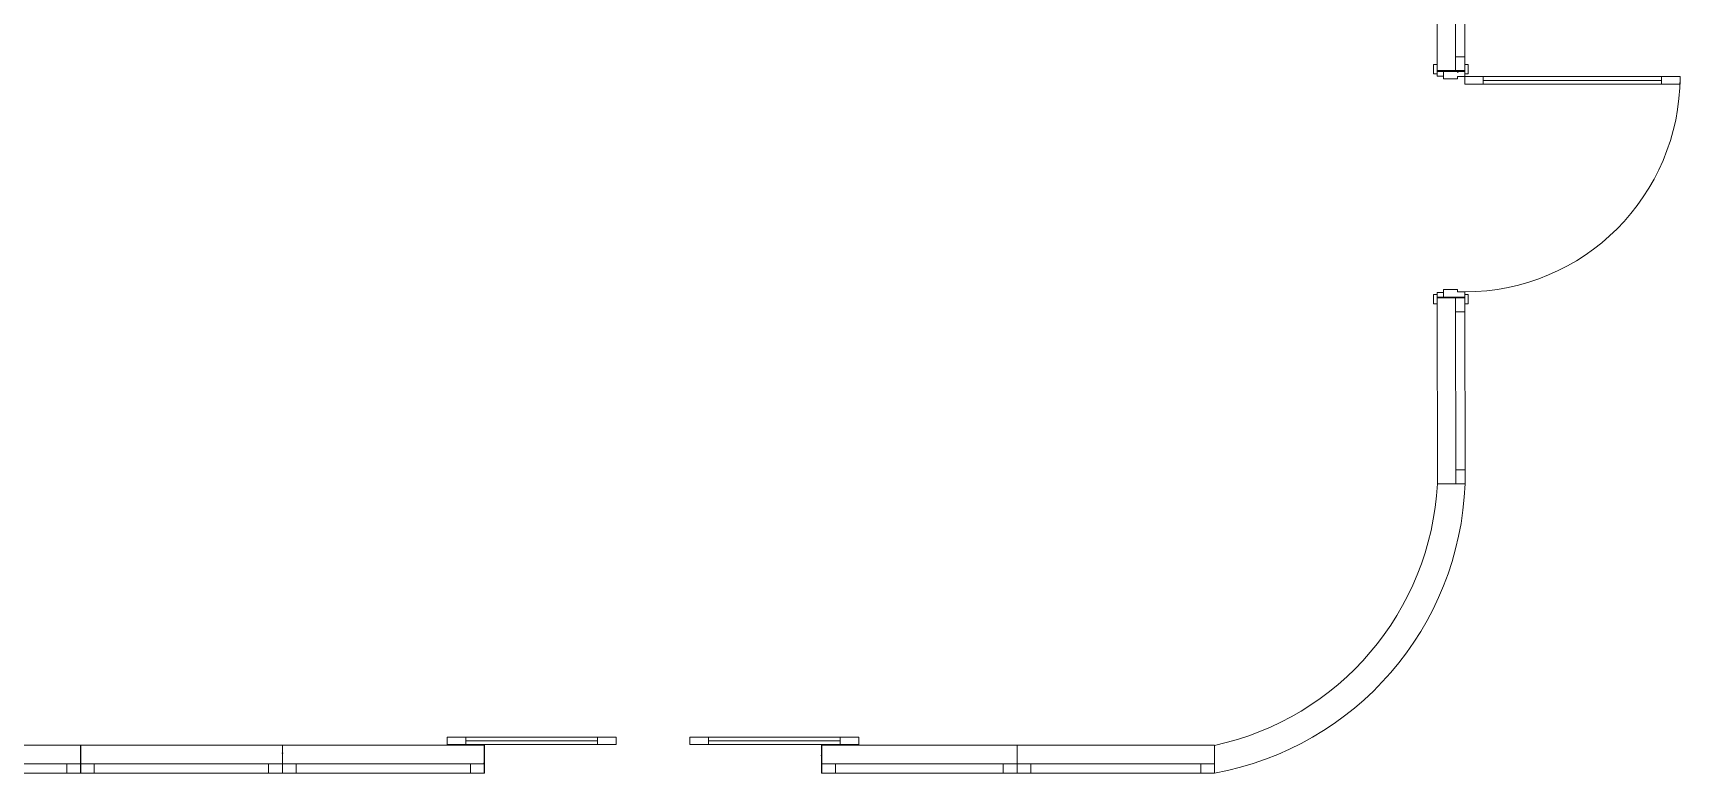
# Model space of a CAD drawing. Header units: millimetres. Extents: x 2336463 to 2579121, y 595385 to 778077.
# Drawn here: x 2428660 to 2437568, y 689177 to 693180 of the extents above; entities that cross this region are included whole.
import ezdxf

# ---------------------------------------------------------------- set-up
doc = ezdxf.new("R2010")
doc.units = ezdxf.units.MM
doc.header["$MEASUREMENT"] = 0
for name, color, linetype, lineweight in [('Двери ARCHICAD_Ном._пера__1', 7, 'Continuous', 13), ('Конструктив - Стены Несущие_Ном._пера__1', 7, 'Continuous', 13), ('Окна ARCHICAD_Ном._пера__1', 7, 'Continuous', 13), ('сит план_Ном._пера__1', 7, 'Continuous', 13)]:
    doc.layers.add(name, color=color, linetype=linetype, lineweight=lineweight)
doc.layers.add('сит план', color=7, linetype='Continuous')
doc.layers.add('сит план_Ном._пера__87', color=7, linetype='Continuous', lineweight=20, true_color=0x6a6a6a)
pattern_1 = [(45, (2086872.015, 585813.69), (-63.639609, 63.639609), [])]

# ---------------------------------------------------------------- blocks, each defined once
blk = doc.blocks.new('Окно 25_6')
at = {"layer": 'Окна ARCHICAD_Ном._пера__1', "color": 7, "linetype": 'Continuous', "lineweight": 13}
for p, q in [((-546, 0), (546, 0)), ((-546, 0), (-471, 0)), ((-546, 0), (-546, -50)), ((-546, 0), (-546, -50)), ((-471, 0), (-471, -50)), ((-471, 0), (471, 0)), ((471, -50), (471, 0)), ((471, 0), (546, 0)), ((546, 0), (546, -50)), ((546, 0), (546, -50)), ((-471, -50), (-546, -50)), ((-546, -50), (-546, -150)), ((471, -50), (-471, -50)), ((546, -50), (471, -50)), ((546, -50), (546, -150)), ((-546, -150), (546, -150))]:
    blk.add_line(p, q, dxfattribs=at)
blk = doc.blocks.new('Стена_874', base_point=(2427355.1, 689326.8))
at = {"layer": 'сит план_Ном._пера__87', "linetype": 'Continuous', "lineweight": 20, "true_color": 0x6a6a6a}
h = blk.add_hatch(dxfattribs=at)
h.set_pattern_fill('Блоки_Бетонные_Эффективные', color=251, style=0, pattern_type=2)
h.set_pattern_definition(pattern_1)
h.paths.add_polyline_path([(2427655.1, 689176.8), (2427826.2, 689176.8), (2427826.2, 689326.8), (2427655.1, 689326.8)])
h = blk.add_hatch(dxfattribs=at)
h.set_pattern_fill('Блоки_Бетонные_Эффективные', color=251, style=0, pattern_type=2)
h.set_pattern_definition(pattern_1)
h.paths.add_polyline_path([(2430008.9, 689326.8), (2430008.9, 689176.8), (2430009.3, 689176.8), (2430009.3, 689326.8)])
at = {"layer": 'сит план_Ном._пера__1', "color": 7, "linetype": 'Continuous', "lineweight": 13}
for p, q in [((2427826.2, 689226.8), (2427826.2, 689326.8)), ((2430008.9, 689226.8), (2430008.9, 689326.8)), ((2430009.3, 689226.8), (2430009.3, 689326.8)), ((2431101.3, 689226.8), (2431101.3, 689326.8)), ((2427826.2, 689176.8), (2427826.2, 689226.8)), ((2430008.9, 689176.8), (2430008.9, 689226.8)), ((2430009.3, 689176.8), (2430009.3, 689226.8)), ((2431101.3, 689176.8), (2431101.3, 689226.8))]:
    blk.add_line(p, q, dxfattribs=at)
at = {"layer": 'сит план_Ном._пера__1', "color": 7, "linetype": 'Continuous', "lineweight": 13, "flags": 128}
for points in [[(2427826.2, 689326.8), (2427655.1, 689326.8)], [(2430009.3, 689326.8), (2430008.9, 689326.8)], [(2427655.1, 689176.8), (2427826.2, 689176.8)], [(2430008.9, 689176.8), (2430009.3, 689176.8)]]:
    blk.add_lwpolyline(points, dxfattribs=at)
at = {"layer": 'Окна ARCHICAD_Ном._пера__1', "color": 7, "linetype": 'Continuous', "lineweight": 13, "xscale": -1, "zscale": 1000, "rotation": 180}
for p in [(2428372.2, 689176.8), (2429462.9, 689176.8), (2430555.3, 689176.8)]:
    blk.add_blockref('Окно 25_6', p, dxfattribs=at)
blk = doc.blocks.new('Двупольная Наружная Раздвижная Дверь 25')
at = {"layer": 'Двери ARCHICAD_Ном._пера__1', "color": 7, "linetype": 'Continuous', "lineweight": 13}
for p, q in [((-1012.5, 195), (-1112.5, 195)), ((-1112.5, 195), (-1112.5, 155)), ((-1012.5, 155), (-1012.5, 195)), ((-200, 195), (-300, 195)), ((-300, 195), (-300, 155)), ((-200, 155), (-200, 195)), ((200, 195), (300, 195)), ((200, 155), (200, 195)), ((300, 195), (300, 155)), ((1012.5, 155), (1012.5, 195)), ((1012.5, 195), (1112.5, 195)), ((1112.5, 195), (1112.5, 155)), ((-1112.5, 155), (-1012.5, 155)), ((-300, 175), (-1012.5, 175)), ((-912.5, 0), (-912.5, 150)), ((-300, 155), (-200, 155)), ((300, 155), (200, 155)), ((300, 175), (1012.5, 175)), ((912.5, 0), (912.5, 150)), ((1112.5, 155), (1012.5, 155))]:
    blk.add_line(p, q, dxfattribs=at)
at = {"layer": 'Двери ARCHICAD_Ном._пера__1', "color": 7, "linetype": 'Continuous', "lineweight": 13, "flags": 128}
for points in [[(-300, 195), (-1012.5, 195), (-1012.5, 175), (-300, 175)], [(300, 195), (1012.5, 195), (1012.5, 175), (300, 175)], [(-300, 175), (-1012.5, 175), (-1012.5, 155), (-300, 155)], [(300, 175), (1012.5, 175), (1012.5, 155), (300, 155)]]:
    blk.add_lwpolyline(points, close=True, dxfattribs=at)
blk = doc.blocks.new('Стена_875', base_point=(2431100.1, 689326.8))
at = {"layer": 'сит план_Ном._пера__87', "linetype": 'Continuous', "lineweight": 20, "true_color": 0x6a6a6a}
h = blk.add_hatch(dxfattribs=at)
h.set_pattern_fill('Блоки_Бетонные_Эффективные', color=251, style=0, pattern_type=2)
h.set_pattern_definition(pattern_1)
h.paths.add_polyline_path([(2431100.8, 689326.8), (2431100.1, 689326.8), (2431100.1, 689176.8), (2431100.8, 689176.8)])
at = {"layer": 'сит план_Ном._пера__1', "color": 7, "linetype": 'Continuous', "lineweight": 13}
for p, q in [((2431100.8, 689176.8), (2431100.8, 689326.8)), ((2432925.8, 689176.8), (2432925.8, 689326.8))]:
    blk.add_line(p, q, dxfattribs=at)
at = {"layer": 'сит план_Ном._пера__1', "color": 7, "linetype": 'Continuous', "lineweight": 13, "flags": 128}
blk.add_lwpolyline([(2431100.8, 689326.8), (2431100.1, 689326.8)], dxfattribs=at)
at = {"layer": 'Двери ARCHICAD_Ном._пера__1', "color": 7, "linetype": 'Continuous', "lineweight": 13, "xscale": -1, "zscale": 1000}
blk.add_blockref('Двупольная Наружная Раздвижная Дверь 25', (2432013.3, 689176.8), dxfattribs=at)
blk = doc.blocks.new('Окно 25_7')
at = {"layer": 'Окна ARCHICAD_Ном._пера__1', "color": 7, "linetype": 'Continuous', "lineweight": 13}
for p, q in [((-528.6, 100), (528.6, 100)), ((-528.6, 0), (-528.6, 100)), ((528.6, 0), (528.6, 100)), ((-528.6, 0), (-453.6, 0)), ((-528.6, -50), (-528.6, 0)), ((-528.6, -50), (-528.6, 0)), ((-453.6, 0), (-453.6, -50)), ((-453.6, 0), (453.6, 0)), ((453.6, -50), (453.6, 0)), ((453.6, 0), (528.6, 0)), ((528.6, -50), (528.6, 0)), ((528.6, -50), (528.6, 0)), ((-528.6, -50), (528.6, -50)), ((-453.6, -50), (-528.6, -50)), ((453.6, -50), (-453.6, -50)), ((528.6, -50), (453.6, -50))]:
    blk.add_line(p, q, dxfattribs=at)
blk = doc.blocks.new('Окно 25_8')
at = {"layer": 'Окна ARCHICAD_Ном._пера__1', "color": 7, "linetype": 'Continuous', "lineweight": 13}
for p, q in [((-534, 100), (534, 100)), ((-534, 0), (-534, 100)), ((534, 0), (534, 100)), ((-534, 0), (-459, 0)), ((-534, -50), (-534, 0)), ((-534, -50), (-534, 0)), ((-459, 0), (-459, -50)), ((-459, 0), (459, 0)), ((459, -50), (459, 0)), ((459, 0), (534, 0)), ((534, -50), (534, 0)), ((534, -50), (534, 0)), ((-534, -50), (534, -50)), ((-459, -50), (-534, -50)), ((459, -50), (-459, -50)), ((534, -50), (459, -50))]:
    blk.add_line(p, q, dxfattribs=at)
blk = doc.blocks.new('Стена_876', base_point=(2432925.1, 689326.8))
at = {"layer": 'сит план_Ном._пера__87', "linetype": 'Continuous', "lineweight": 20, "true_color": 0x6a6a6a}
h = blk.add_hatch(dxfattribs=at)
h.set_pattern_fill('Блоки_Бетонные_Эффективные', color=251, style=0, pattern_type=2)
h.set_pattern_definition(pattern_1)
h.paths.add_polyline_path([(2432925.1, 689326.8), (2432925.1, 689176.8), (2432925.3, 689176.8), (2432925.3, 689326.8)])
at = {"layer": 'сит план_Ном._пера__1', "color": 7, "linetype": 'Continuous', "lineweight": 13}
for p, q in [((2432925.3, 689226.8), (2432925.3, 689326.8)), ((2435050.5, 689226.8), (2435050.5, 689326.8)), ((2432925.3, 689176.8), (2432925.3, 689226.8)), ((2435050.5, 689176.8), (2435050.5, 689226.8))]:
    blk.add_line(p, q, dxfattribs=at)
at = {"layer": 'сит план_Ном._пера__1', "color": 7, "linetype": 'Continuous', "lineweight": 13, "flags": 128}
blk.add_lwpolyline([(2432925.3, 689326.8), (2432925.1, 689326.8)], dxfattribs=at)
at = {"layer": 'Окна ARCHICAD_Ном._пера__1', "color": 7, "linetype": 'Continuous', "lineweight": 13, "zscale": 1000, "rotation": 359.9989164331798}
for name, p in [('Окно 25_7', (2433453.9, 689226.8)), ('Окно 25_8', (2434516.5, 689226.8))]:
    blk.add_blockref(name, p, dxfattribs=at)
blk = doc.blocks.new('Окно 25_9')
at = {"layer": 'Окна ARCHICAD_Ном._пера__1', "color": 7, "linetype": 'Continuous', "lineweight": 13}
for p, q in [((-502.5, 100), (502.5, 100)), ((-502.5, 0), (-502.5, 100)), ((502.5, 0), (502.5, 100)), ((-502.5, 0), (-427.5, 0)), ((-502.5, -50), (-502.5, 0)), ((-502.5, -50), (-502.5, 0)), ((-427.5, 0), (-427.5, -50)), ((-427.5, 0), (427.5, 0)), ((427.5, -50), (427.5, 0)), ((427.5, 0), (502.5, 0)), ((502.5, -50), (502.5, 0)), ((502.5, -50), (502.5, 0)), ((-502.5, -50), (502.5, -50)), ((-427.5, -50), (-502.5, -50)), ((427.5, -50), (-427.5, -50)), ((502.5, -50), (427.5, -50))]:
    blk.add_line(p, q, dxfattribs=at)
blk = doc.blocks.new('Стена_877', base_point=(2436405.2, 690741.7))
at = {"layer": 'сит план_Ном._пера__87', "linetype": 'Continuous', "lineweight": 20, "true_color": 0x6a6a6a}
h = blk.add_hatch(dxfattribs=at)
h.set_pattern_fill('Блоки_Бетонные_Эффективные', color=251, style=0, pattern_type=2)
h.set_pattern_definition(pattern_1)
h.paths.add_polyline_path([(2436253.6, 691746.6), (2436253.6, 691746.6), (2436330.5, 691746.7)])
h = blk.add_hatch(dxfattribs=at)
h.set_pattern_fill('Блоки_Бетонные_Эффективные', color=251, style=0, pattern_type=2)
h.set_pattern_definition(pattern_1)
h.paths.add_polyline_path([(2436405.2, 690741.8), (2436255.2, 690741.6), (2436255.2, 690741.5), (2436405.2, 690741.7)])
at = {"layer": 'сит план_Ном._пера__1', "color": 7, "linetype": 'Continuous', "lineweight": 13}
for p, q in [((2436353.6, 691746.7), (2436253.6, 691746.6)), ((2436403.6, 691746.8), (2436353.6, 691746.7)), ((2436355.2, 690741.7), (2436255.2, 690741.6)), ((2436405.2, 690741.8), (2436355.2, 690741.7))]:
    blk.add_line(p, q, dxfattribs=at)
at = {"layer": 'сит план_Ном._пера__1', "color": 7, "linetype": 'Continuous', "lineweight": 13, "flags": 128}
for points in [[(2436253.6, 691746.6), (2436253.6, 691746.5)], [(2436255.2, 690741.5), (2436405.2, 690741.7)], [(2436255.2, 690741.6), (2436255.2, 690741.5)]]:
    blk.add_lwpolyline(points, dxfattribs=at)
at = {"layer": 'Окна ARCHICAD_Ном._пера__1', "color": 7, "linetype": 'Continuous', "lineweight": 13, "xscale": -1, "zscale": 1000, "rotation": 90.08706478415122}
blk.add_blockref('Окно 25_9', (2436354.4, 691244.2), dxfattribs=at)
blk = doc.blocks.new('Однопольная Дверь 25_2')
at = {"layer": 'Двери ARCHICAD_Ном._пера__1', "color": 7, "linetype": 'Continuous', "lineweight": 13}
for p, q in [((542, 1064), (542, 1164)), ((542, 1164), (582, 1164)), ((582, 1164), (582, 1064)), ((582, 1064), (542, 1064)), ((562, 1064), (562, 100)), ((542, 0), (542, 100)), ((542, 100), (582, 100)), ((582, 100), (582, 0)), ((-647, 0), (-647, 19)), ((-647, 19), (-597, 19)), ((-597, 0), (-647, 0)), ((-610, 0), (-647, 0)), ((-610, 0), (-647, 0)), ((-582, 0), (-610, 0)), ((-610, 0), (-610, -115)), ((-610, 0), (-610, -115)), ((-610, 0), (-610, -115)), ((-597, 19), (-597, 0)), ((-582, -40), (-582, 0)), ((582, 0), (542, 0)), ((610, 0), (582, 0)), ((582, 0), (582, -40)), ((597, 19), (647, 19)), ((597, 0), (597, 19)), ((647, 0), (597, 0)), ((610, -115), (610, 0)), ((610, 0), (610, -115)), ((610, 0), (610, -115)), ((610, 0), (647, 0)), ((610, 0), (647, 0)), ((647, 19), (647, 0)), ((-570, -40), (-582, -40)), ((-570, -115), (-570, -40)), ((582, -40), (570, -40)), ((570, -40), (570, -115)), ((-647, -169), (-647, -150)), ((-647, -150), (-597, -150)), ((-610, -150), (-647, -150)), ((-610, -150), (-647, -150)), ((-597, -169), (-647, -169)), ((-610, -150), (-610, -115)), ((-610, -115), (-585, -115)), ((-610, -115), (-570, -115)), ((-610, -115), (-610, -150)), ((-610, -115), (-610, -150)), ((-585, -150), (-610, -150)), ((-597, -150), (-597, -169)), ((-585, -115), (-585, -150)), ((570, -115), (610, -115)), ((585, -150), (585, -115)), ((585, -115), (610, -115)), ((610, -150), (585, -150)), ((597, -150), (647, -150)), ((597, -169), (597, -150)), ((647, -169), (597, -169)), ((610, -115), (610, -150)), ((610, -115), (610, -150)), ((610, -115), (610, -150)), ((610, -150), (647, -150)), ((610, -150), (647, -150)), ((647, -150), (647, -169))]:
    blk.add_line(p, q, dxfattribs=at)
at = {"layer": 'Двери ARCHICAD_Ном._пера__1', "color": 7, "linetype": 'Continuous', "lineweight": 13, "flags": 128}
for points in [[(562, 1064), (562, 100), (542, 100), (542, 1064)], [(582, 1064), (582, 100), (562, 100), (562, 1064)]]:
    blk.add_lwpolyline(points, close=True, dxfattribs=at)
at = {"layer": 'Двери ARCHICAD_Ном._пера__1', "color": 7, "linetype": 'Continuous', "lineweight": 13}
blk.add_arc((582, 0), 1164, 90, 180, dxfattribs=at)
blk = doc.blocks.new('Стена_878', base_point=(2436403.6, 691746.8))
at = {"layer": 'сит план_Ном._пера__87', "linetype": 'Continuous', "lineweight": 20, "true_color": 0x6a6a6a}
h = blk.add_hatch(dxfattribs=at)
h.set_pattern_fill('Блоки_Бетонные_Эффективные', color=251, style=0, pattern_type=2)
h.set_pattern_definition(pattern_1)
h.paths.add_polyline_path([(2436253.6, 691746.6), (2436403.6, 691746.8), (2436403.6, 691751.6), (2436253.6, 691751.6)])
at = {"layer": 'сит план_Ном._пера__1', "color": 7, "linetype": 'Continuous', "lineweight": 13}
for p, q in [((2436253.7, 692971.6), (2436253.7, 693008.6)), ((2436403.7, 692971.6), (2436403.7, 693008.6)), ((2436288.7, 692971.6), (2436253.7, 692971.6)), ((2436403.7, 692971.6), (2436288.7, 692971.6)), ((2436253.6, 691751.6), (2436253.6, 691714.6)), ((2436288.6, 691751.6), (2436253.6, 691751.6)), ((2436403.6, 691751.6), (2436288.6, 691751.6)), ((2436403.6, 691751.6), (2436403.6, 691714.6))]:
    blk.add_line(p, q, dxfattribs=at)
at = {"layer": 'сит план_Ном._пера__1', "color": 7, "linetype": 'Continuous', "lineweight": 13, "flags": 128}
for points in [[(2436253.6, 691751.6), (2436253.6, 691746.6)], [(2436403.6, 691746.8), (2436403.6, 691751.6)]]:
    blk.add_lwpolyline(points, dxfattribs=at)
at = {"layer": 'Двери ARCHICAD_Ном._пера__1', "color": 7, "linetype": 'Continuous', "lineweight": 13, "xscale": -1, "zscale": 1000, "rotation": 269.9988757126482}
blk.add_blockref('Однопольная Дверь 25_2', (2436403.6, 692361.6), dxfattribs=at)
blk = doc.blocks.new('Окно 25_16')
at = {"layer": 'Окна ARCHICAD_Ном._пера__1', "color": 7, "linetype": 'Continuous', "lineweight": 13}
for p, q in [((-667.3, 100), (667.3, 100)), ((-667.3, 0), (-667.3, 100)), ((667.3, 0), (667.3, 100)), ((-667.3, 0), (-592.3, 0)), ((-667.3, -50), (-667.3, 0)), ((-667.3, -50), (-667.3, 0)), ((-592.3, 0), (-592.3, -50)), ((-592.3, 0), (592.3, 0)), ((592.3, -50), (592.3, 0)), ((592.3, 0), (667.3, 0)), ((667.3, -50), (667.3, 0)), ((667.3, -50), (667.3, 0)), ((-667.3, -50), (667.3, -50)), ((-592.3, -50), (-667.3, -50)), ((592.3, -50), (-592.3, -50)), ((667.3, -50), (592.3, -50))]:
    blk.add_line(p, q, dxfattribs=at)
blk = doc.blocks.new('Стена_879', base_point=(2436403.7, 692966.8))
at = {"layer": 'сит план_Ном._пера__87', "linetype": 'Continuous', "lineweight": 20, "true_color": 0x6a6a6a}
h = blk.add_hatch(dxfattribs=at)
h.set_pattern_fill('Блоки_Бетонные_Эффективные', color=251, style=0, pattern_type=2)
h.set_pattern_definition(pattern_1)
h.paths.add_polyline_path([(2436253.7, 692966.8), (2436403.7, 692966.8), (2436403.7, 692976.2), (2436253.7, 692976.2)])
at = {"layer": 'сит план_Ном._пера__1', "color": 7, "linetype": 'Continuous', "lineweight": 13}
for p, q in [((2436353.7, 692976.2), (2436253.7, 692976.2)), ((2436403.7, 692976.2), (2436353.7, 692976.2))]:
    blk.add_line(p, q, dxfattribs=at)
at = {"layer": 'сит план_Ном._пера__1', "color": 7, "linetype": 'Continuous', "lineweight": 13, "flags": 128}
for points in [[(2436253.7, 692976.2), (2436253.7, 692966.8)], [(2436403.7, 692966.8), (2436403.7, 692976.2)]]:
    blk.add_lwpolyline(points, dxfattribs=at)
at = {"layer": 'Окна ARCHICAD_Ном._пера__1', "color": 7, "linetype": 'Continuous', "lineweight": 13, "zscale": 1000, "rotation": 89.99891644592846}
blk.add_blockref('Окно 25_16', (2436353.7, 693643.5), dxfattribs=at)

msp = doc.modelspace()

# ---------------------------------------------------------------- linework, layer by layer
at = {"layer": 'Конструктив - Стены Несущие_Ном._пера__1', "color": 7, "linetype": 'Continuous', "lineweight": 13}
for centre, radius, start, end in [((2434756.1, 690800.4), 1650, 280.26181, 357.96189), ((2434729.3, 690820.6), 1527.9, 282.12065, 357.0319)]:
    msp.add_arc(centre, radius, start, end, dxfattribs=at)

# ---------------------------------------------------------------- block references
at = {"layer": 'сит план', "color": 7, "lineweight": 13}
for name, p in [('Стена_879', (2436403.7, 692966.8)), ('Стена_878', (2436403.6, 691746.8)), ('Стена_877', (2436405.2, 690741.7)), ('Стена_875', (2431100.1, 689326.8)), ('Стена_874', (2427355.1, 689326.8)), ('Стена_876', (2432925.1, 689326.8))]:
    msp.add_blockref(name, p, dxfattribs=at)

doc.saveas('drawing.dxf')
